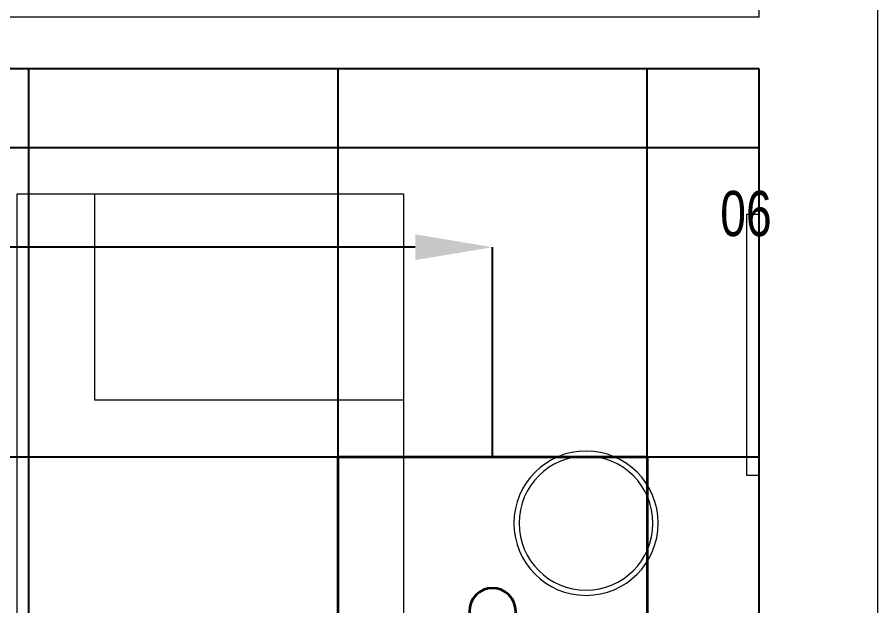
# Model space of a CAD drawing. Header units: inches. Extents: x -12418 to 57169, y -29325 to 19878.
# Drawn here: x 47377 to 49048, y -9889 to -8747 of the extents above; entities that cross this region are included whole.
import ezdxf
from ezdxf.enums import TextEntityAlignment as Align

# ---------------------------------------------------------------- set-up
doc = ezdxf.new("R2010")
doc.units = ezdxf.units.IN
doc.header["$LTSCALE"] = 25
doc.header["$MEASUREMENT"] = 0
doc.header["$PDMODE"] = 3
doc.linetypes.add('00-Ground Floor$0$HIDDEN', pattern=[9.525, 6.35, -3.175])
doc.layers.get('0').update_dxf_attribs({"color": 8})
doc.layers.get('Defpoints').update_dxf_attribs({"color": 8})
for name, color, linetype, lineweight in [('00-Ground Floor$0$72_EGR_EQP_TAG', 142, 'Continuous', 5), ('00-Ground Floor$0$LOADING', 253, 'Continuous', 5), ('00-Ground Floor$0$Walls', 251, 'Continuous', 5), ('E-DIM', 6, 'Continuous', 18), ('E-LITE-CIRC-NUMB', 6, 'Continuous', 25), ('E-LITE-CLNG', 150, 'Continuous', 35), ('E-LITE-CTRL', 6, 'Continuous', 25)]:
    doc.layers.add(name, color=color, linetype=linetype, lineweight=lineweight)
doc.layers.add('00-Ground Floor$0$False Ceiling', color=251, linetype='Continuous')
doc.styles.add('00-Ground Floor$0$X3G_ENTITY_257CFD', font='swisscl.ttf', dxfattribs={"height": 200})
doc.styles.add('DC_Simplex', font='SIMPLEX.shx', dxfattribs={"width": 0.7})
doc.styles.get("Standard").update_dxf_attribs({"font": 'arial.ttf'})
doc.dimstyles.get("Standard").update_dxf_attribs({"dimtxt": 150, "dimasz": 150, "dimexe": 0.18, "dimexo": 0.0625, "dimgap": 1, "dimtad": 1, "dimdec": 0, "dimlfac": 0.1, "dimzin": 0, "dimdsep": 46, "dimtxsty": 'Standard', "dimcen": 0.09, "dimclrd": 256, "dimclrt": 7, "dimadec": 0, "dimazin": 0, "dimtfac": 1, "dimtdec": 0, "dimtofl": 0, "dimtmove": 0, "dimatfit": 3, "dimfxl": 1, "dimtolj": 1, "dimtzin": 0, "dimarcsym": 0})

# ---------------------------------------------------------------- blocks, each defined once
blk = doc.blocks.new('00-Ground Floor$0$WM00001-P')
at = {"layer": '00-Ground Floor$0$LOADING'}
for radius in [0.14, 0.13]:
    blk.add_circle((0, 0), radius, dxfattribs=at)
blk = doc.blocks.new('00-Ground Floor$0$GF21043-P')
at = {"color": 0}
for p, q in [((0.8, 0.75), (-0.8, 0.75)), ((-0.8, 0.75), (-0.8, 0)), ((-0.8, 0), (0.8, 0))]:
    blk.add_line(p, q, dxfattribs=at)
at = {"color": 0, "linetype": '00-Ground Floor$0$HIDDEN'}
for p, q in [((-0.8, 0.6), (-0.4, 0.6)), ((-0.4, 0.6), (-0.4, 0))]:
    blk.add_line(p, q, dxfattribs=at)
blk = doc.blocks.new('00-Ground Floor$0$A$Ce9e1c4c3')
at = {"layer": '00-Ground Floor$0$False Ceiling', "color": 254}
for p, q in [((-51182.1, -8847.4, 0), (-55042.5, -8847.4, 0)), ((-51182.1, -12867.4, 0), (-51182.1, -8847.4, 0))]:
    blk.add_line(p, q, dxfattribs=at)
at = {"layer": '00-Ground Floor$0$False Ceiling', "color": 254, "linetype": 'Continuous'}
for p, q in [((-52600, -12867.4), (-52600, -8847.4)), ((-52000, -12867.4), (-52000, -8847.4)), ((-51400, -12867.4), (-51400, -8847.4)), ((-55042.5, -9000), (-51182.1, -9000)), ((-55042.5, -9600), (-51182.1, -9600))]:
    blk.add_line(p, q, dxfattribs=at)
blk = doc.blocks.new('00-Ground Floor')
at = {"layer": '00-Ground Floor$0$LOADING', "elevation": 0}
blk.add_lwpolyline([(48792.9, -9636), (48817.9, -9636), (48817.9, -9130), (48792.9, -9130), (48792.9, -9636)], dxfattribs=at)
at = {"layer": '00-Ground Floor$0$Walls'}
for p, q in [((49047.9, -10097.4, 0), (49047.9, -5897.4, 0)), ((48817.9, -8747.4, 0), (48817.9, -6947.4, 0)), ((48817.9, -8747.4, 0), (46582.9, -8747.4, 0)), ((48817.9, -8847.4, 0), (46362.9, -8847.4, 0)), ((48817.9, -10097.4, 0), (48817.9, -8847.4, 0))]:
    blk.add_line(p, q, dxfattribs=at)
at = {"layer": '00-Ground Floor$0$False Ceiling', "color": 254}
blk.add_blockref('00-Ground Floor$0$A$Ce9e1c4c3', (100000, 0), dxfattribs=at)
at = {"layer": '00-Ground Floor$0$LOADING', "extrusion": (2.34731e-18, 2.24019e-05, 1), "xscale": -1000, "yscale": 1000, "zscale": 1000, "rotation": 90}
blk.add_blockref('00-Ground Floor$0$GF21043-P', (48127.3, -9889.8, -0.2), dxfattribs=at)
at = {"layer": '00-Ground Floor$0$LOADING', "extrusion": (-2.34392e-18, -2.24019e-05, -1), "xscale": 1000, "yscale": 1000, "zscale": 1000, "rotation": 270.0000000000004}
blk.add_blockref('00-Ground Floor$0$WM00001-P', (-48481.5, -9729, 0.2), dxfattribs=at)
at = {"layer": '00-Ground Floor$0$72_EGR_EQP_TAG', "insert": (48792, -9084.5, 0), "char_height": 87.47, "attachment_point": 2, "style": '00-Ground Floor$0$X3G_ENTITY_257CFD'}
blk.add_mtext('06', dxfattribs=at)
blk = doc.blocks.new('*U13')
blk.add_lwpolyline([(-300, 300), (-300, -300), (300, -300), (300, 300)], close=True)
blk.add_circle((0, 0), 45)
at = {"layer": 'E-LITE-CIRC-NUMB', "style": 'DC_Simplex', "width": 0.7, "flags": 8}
blk.add_attdef('CIRCUIT', text='', height=200, rotation=0, dxfattribs=at).set_placement((-473.9, 300), align=Align.RIGHT)
at = {"layer": 'E-LITE-CTRL', "style": 'DC_Simplex', "width": 0.7, "flags": 8}
blk.add_attdef('CONTROL', (1118.9, -935), '', height=200, rotation=360, dxfattribs=at)
blk = doc.blocks.new('*D337')
at = {"layer": 'Defpoints', "color": 0, "transparency": 16777216}
for p in [(45900, -9193.6), (45900, -9600), (48300, -9600)]:
    blk.add_point(p, dxfattribs=at)
at = {"layer": 'E-DIM', "color": 0, "lineweight": -2, "transparency": 16777216}
for p, q in [((45900, -9599.9), (45900, -9193.4)), ((48300, -9599.9), (48300, -9193.4))]:
    blk.add_line(p, q, dxfattribs=at)
at = {"layer": 'E-DIM', "lineweight": -2, "transparency": 16777216}
blk.add_line((48150, -9193.6), (46050, -9193.6), dxfattribs=at)
at = {"layer": 'E-DIM', "transparency": 16777216}
for points in [[(46050, -9168.6), (46050, -9218.6), (45900, -9193.6)], [(48150, -9168.6), (48150, -9218.6), (48300, -9193.6)]]:
    blk.add_solid(points, dxfattribs=at)
at = {"layer": 'E-DIM', "color": 7, "transparency": 16777216, "insert": (47100, -9116), "char_height": 150, "attachment_point": 5}
blk.add_mtext('\\A1;240', dxfattribs=at)

msp = doc.modelspace()

# ---------------------------------------------------------------- block references
msp.add_blockref('00-Ground Floor', (0, 0))
at = {"layer": 'E-LITE-CLNG', "xscale": -1}
msp.add_blockref('*U13', (48300, -9900), dxfattribs=at)

# ---------------------------------------------------------------- dimensions: what is measured, and where the dimension line sits
at = {"layer": 'E-DIM'}
dim = msp.add_linear_dim(base=(45900, -9193.6), p1=(48300, -9600), p2=(45900, -9600), dimstyle='Standard', dxfattribs=at)
dim.commit()
dim.dimension.update_dxf_attribs({"geometry": '*D337', "text_midpoint": (47100, -9116)})

doc.saveas('drawing.dxf')
